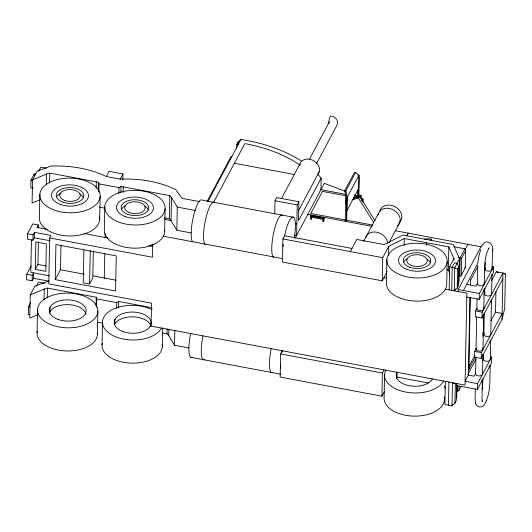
<?xml version="1.0" encoding="UTF-8"?>
<svg xmlns="http://www.w3.org/2000/svg" width="532" height="532" viewBox="0 0 532 532"><rect width="100%" height="100%" fill="white"/><g stroke="black" fill="none" stroke-linecap="round" stroke-linejoin="round"><path stroke-width="0.8" d="M482.73 244.993C486.707 237.518 494.667 245.179 492.446 251.403L492.087 269.458M31.202 265.82L26.706 274.273L26.6 279.712L32.153 280.75L33.463 278.289L33.569 272.85L32.259 275.317L32.153 280.75M38.251 228.062L38.311 224.956L32.758 223.919L27.518 233.774L27.405 239.214L32.957 240.251L34.274 237.791L34.381 232.351L50.999 235.477L49.689 237.944L48.771 283.875L151.534 303.167L151.075 326.136L465.034 385.082L466.863 293.218L445.424 289.189M30.65 302.575L28.449 306.711L28.289 314.478L29.772 314.758M35.777 174.163L34.294 173.884L30.976 180.135L30.816 187.909L33.037 188.321M48.492 281.102L34.913 286.183L30.264 294.928L29.799 318.063L37.18 314.964M199.367 201.575L181.951 198.31L175.72 189.558A75.438 43.345 1.1 0 0 120.199 179.131L106.307 176.524A75.438 43.345 1.1 0 0 50.786 166.097L37.227 171.138L32.558 179.922L32.093 203.058L40.213 199.646M31.448 239.713L30.796 272.331L49.403 275.822M32.957 240.251L33.07 234.818L34.381 232.351M34.267 175.44L34.294 173.884M35.312 269.365L35.863 241.9L46.377 243.875L45.825 271.34L35.312 269.365L37.932 264.437L38.384 241.814M37.087 332.646L37.553 309.511M39.847 194.506L39.388 217.641A30.178 17.337 1.1 0 0 71.188 235.949A30.178 17.337 1.1 0 0 99.404 216.564M44.063 299.775L44.276 289.029L47.454 288.098L96.272 297.262L96.751 298.884L96.585 307.15M46.357 184.77L46.57 174.03L49.749 173.093L98.566 182.257L99.045 183.879L98.879 192.145M47.262 298.013L47.454 288.098M49.556 183.015L49.749 173.093M49.941 311.912L50.035 307.163M55.235 279.632L55.933 244.567L116.269 255.892L115.564 290.957L55.235 279.632L60.482 269.771L60.967 245.305M83.89 250.18L83.238 282.798L89.589 283.988L92.807 277.93L93.346 251.024M89.589 283.988L90.254 250.559M96.172 188.448L96.305 181.838M96.086 306.352L96.272 297.262M98.38 191.347L98.566 182.257M97.403 334.595L97.861 311.453A30.178 17.337 1.1 0 0 53.486 294.994A30.178 17.337 1.1 0 0 51.77 324.992A30.178 17.337 1.1 0 0 97.861 311.453M99.697 219.59L100.156 196.448A30.178 17.337 1.1 0 0 55.78 179.989A30.178 17.337 1.1 0 0 54.065 209.987A30.178 17.337 1.1 0 0 100.156 196.448M102.031 344.842L102.49 321.7M104.784 206.695L104.325 229.837A30.178 17.337 1.1 0 0 134.802 248.151A30.178 17.337 1.1 0 0 164.607 230.27M104.279 278.289L104.777 253.458M105.09 237.738L105.17 233.595M114.972 319.353L114.879 324.101A18.467 10.613 1.1 0 1 134.363 316.886A18.467 10.613 1.1 0 1 150.928 326.628M116.621 308.42L116.741 302.635L118.696 301.478L152.052 307.735M118.915 193.415L119.035 187.63L120.99 186.473L169.808 195.636L171.504 197.485L177.282 207.094L176.817 230.23L191.068 232.91M118.583 307.263L118.696 301.478M120.877 192.258L120.99 186.473M122.826 179.763L122.945 173.977L109.053 171.364L106.307 176.524M123.138 192.677L123.251 186.892M152.711 244.108L152.451 257.235L49.689 237.944M162.34 346.784L162.719 327.779M164.634 231.779L165.093 208.637A30.178 17.337 1.1 0 0 120.717 192.185A30.178 17.337 1.1 0 0 119.002 222.183A30.178 17.337 1.1 0 0 165.093 208.637M188.774 347.915L174.523 345.235L168.75 335.632L167.048 333.783L167.148 328.823M176.817 230.23L171.045 220.627L169.342 218.778L169.808 195.636M168.75 335.632L168.883 329.015M171.504 197.485L171.045 220.627L164.953 219.483M174.523 345.235L174.822 330.359M230.582 159.021L230.615 157.372L231.959 156.528M236.733 148.315L236.813 144.431L237.997 142.197L240.93 139.444A121.954 70.071 1.1 0 1 301.285 160.95M237.97 143.746L237.997 142.197M274.731 213.957L274.997 200.744L276.68 197.578L298.891 201.748L298.512 220.74L321.175 178.127A121.954 70.071 1.1 0 0 317.571 174.104M281.993 352.357A21.666 4.954 -79.4 0 1 282.306 350.774L280.623 353.94L280.158 377.082L381.943 396.194L384.284 391.791M294.269 237.804A21.666 4.954 -79.4 0 0 293.159 217.089A21.666 4.954 -79.4 0 0 284.6 235.769L282.918 238.935L282.452 262.077L382.249 280.816L387.183 271.533M298.891 201.748L297.208 204.913L296.597 235.477L294.169 235.024M311.426 217.249L322.532 219.33L322.492 221.232L323.602 221.438L323.941 220.807L323.995 217.954L310.675 215.453L310.276 218.938L311.386 219.144L311.765 216.61L311.386 219.144M321.175 178.127L320.942 189.691L345.793 194.36M323.602 221.438L323.995 217.954M355.622 172.494L345.913 190.762L347.163 197.405L346.704 220.201L346.305 220.96L345.195 220.753L346.053 197.199L344.803 190.556L354.518 172.288L355.622 172.494L358.894 175.334L359.226 178.373L358.847 197.372L358.442 198.13L352.763 199.666M345.913 204.162L346.053 197.199L347.163 197.405L358.894 175.334L357.783 175.128M346.305 220.96L347.163 197.405M353.76 197.844L357.351 196.966L357.491 189.977M357.737 197.159L357.77 195.51M358.894 175.334L358.442 198.13L373.624 222.403M363.11 202.586L362.791 198.649L360.709 198.256M382.249 280.816L382.708 257.674L388.726 246.356L404.273 238.522L448.815 246.888L453.962 258.605L453.929 260.261M381.943 396.194L382.402 373.052L384.091 369.886M384.563 374.661L384.104 397.803A30.178 17.337 1.1 0 0 415.904 416.11A30.178 17.337 1.1 0 0 444.127 396.719M386.857 259.656L386.398 282.798A30.178 17.337 1.1 0 0 415.558 301.085A30.178 17.337 1.1 0 0 446.707 284.74L447.166 261.604A30.178 17.337 1.1 0 0 402.791 245.146A30.178 17.337 1.1 0 0 401.075 275.144A30.178 17.337 1.1 0 0 447.166 261.604M388.546 255.446L388.726 246.356M396.4 378.412A18.467 10.613 1.1 0 1 396.952 377.062L397.045 372.314A18.467 10.613 1.1 0 0 409.354 385.72A18.467 10.613 1.1 0 0 432.39 378.95M404.14 245.139L404.273 238.522M426.491 245.186L426.544 242.705M431.319 240.71L431.352 239.147A9.536 5.48 1.1 0 0 424.217 239.26M445.344 381.384L444.885 404.526L451.994 405.856L454.927 403.11L456.263 400.596L456.596 383.672M449.959 273.687L448.35 270.03L448.815 246.888M449.168 289.893L449.633 266.751L453.962 258.605M448.436 405.191L448.902 382.049M451.728 290.372L452.187 267.237L454.574 262.755L457.128 263.234L458.637 266.818L458.252 286.156L457.221 288.105L454.288 290.858L454.747 267.716L459.515 258.752L453.251 244.507L402.937 235.064L384.044 244.58L356.759 239.46L350.309 251.589M454.927 403.11L455.312 383.765L452.453 382.721L451.994 405.856L452.759 404.42M457.221 288.105L457.606 268.766L458.637 266.818M456.31 383.446L456.27 385.481L477.423 389.457L491.561 362.857L491.681 357.019L490.205 356.739M458.145 291.576L458.185 289.541L481.906 244.933L482.218 245.166M456.988 385.328L456.755 396.899L456.064 398.202M459.515 258.752L459.049 281.894L457.686 284.454M457.62 385.048L457.487 391.652L458.956 390.282L461.171 386.112M458.956 390.282L459.036 386.212M464.902 248.81L460.16 257.721L459.781 276.713L461.251 275.343L461.59 258.246L465.653 250.605L464.902 248.81L453.989 246.762M461.251 275.343L465.314 267.696L465.653 250.605M491.681 357.019L477.537 383.619L465.108 381.284L468.393 375.107L469.942 297.448M468.433 368.782A0.698 0.399 1.1 0 1 468.858 369.281L470.288 297.468M470.534 285.086L470.634 280.138A0.698 0.399 1.1 0 0 470.547 279.799M476.12 348.659L474.677 351.373L474.564 357.205L481.201 358.448L502.042 319.253L504.708 308.62L505.4 274L502.959 272.976L496.329 271.726L491.688 280.457M483.249 307.609A3.485 2.002 1.1 0 1 480.988 310.641A3.485 2.002 1.1 0 1 476.925 308.214L475.488 310.921L475.369 316.753L482.005 318.003L502.846 278.808M475.262 388.872L475.083 399.326L475.488 402.671M475.555 374.009L475.887 357.491M476.054 349.185L476.692 317.039M476.858 308.733L477.058 298.824M477.716 265.84L477.357 283.902C478.301 286.562 483.641 286.628 484.306 283.769L484.665 265.741C485.031 259.656 485.962 253.292 489.081 247.959L488.23 248.617M477.423 389.457L477.537 383.619M466.79 297.016L479.219 299.35L479.332 293.511L493.477 266.911L492 266.638M481.201 358.448L481.314 352.616L502.155 313.421L495.518 312.178L490.876 320.902M482.005 318.003L482.125 312.171L502.959 272.976L502.042 319.253M482.837 335.04L482.89 332.567M482.364 379.629L482.025 398.368L482.504 401.766L481.826 400.802M482.511 373.87L482.89 354.877M483.003 349.045L483.694 314.432M483.807 308.6L484.187 289.608M482.983 378.757L482.205 389.584M483.355 359.339L483.455 354.385M483.854 334.515L484.28 313.082M484.659 294.063L484.772 288.284M485.177 268.879L485.304 262.316M491.495 299.762L490.803 334.382A3.485 2.002 1.1 0 1 486.62 336.397A3.485 2.002 1.1 0 1 484.22 333.504M491.608 293.93L491.987 274.938M493.477 266.911L493.363 272.75L479.219 299.35M495.518 312.178L495.93 291.569M477.909 262.628L478.84 256.391L480.622 249.681M482.391 379.715L481.693 381.018M475.382 402.225C475.528 408.084 483.635 408.596 485.237 403.249C488.203 397.098 489.513 390.235 489.812 383.452L490.172 365.398A3.485 2.002 1.1 0 1 488.861 366.714M486.321 400.842L486.527 400.317M38.676 171.158L40.838 167.095L46.284 168.112M38.311 224.956L37.001 227.423L47.288 229.358M36.362 286.189L38.543 282.093L44.774 283.263M120.199 179.131L122.945 173.977M207.094 201.608L230.615 157.372M207.879 201.615L240.93 139.444M213.565 202.399L244.82 143.62L247.673 144.132A116.149 66.733 1.1 0 1 300.108 165.219M281.455 198.609L299.955 163.816M309.378 159.361L329.368 121.755M316.68 163.297L337.095 124.907C338.817 121.323 335.985 117.193 332.394 116.295M298.366 211.011L319.173 171.869M295.134 238.23L324.307 183.36L345.268 191.36M346.897 210.705L358.635 188.634M345.195 220.753L345.594 219.995L310.755 213.452L322.485 191.38L345.986 195.789M358.987 195.098L361.068 195.483L360.231 197.073L375.047 220.767M362.618 199.427L363.17 199.533L362.492 200.81L361.78 200.551L362.791 198.649M363.595 241.395L378.458 213.438M389.065 242.619L399.791 222.456M406.621 236.048L408.17 233.136M430.601 240.557L431.352 239.147M465.174 249.448L467.887 244.348M454.288 290.858L455.306 288.936M463.379 290.512L477.842 263.313M470.634 280.138L477.929 266.419M477.423 283.383L475.98 286.09L466.657 284.341M484.26 270.515L485.403 268.374A3.485 2.002 1.1 0 0 488.662 271.167A3.485 2.002 1.1 0 0 491.834 268.427M483.947 295.014L484.725 293.544M482.75 336.197L483.921 333.996M468.293 367.585L474.817 355.316M468.858 369.281L475.382 357.012M467.828 374.481L475.927 359.253M475.621 373.491L474.185 376.197L468.393 375.107M482.251 361.022L483.422 358.821M32.558 179.922L46.57 174.03M30.264 294.928L44.276 289.029M353.441 198.403L358.462 197.179L357.351 196.966M236.813 144.431L238.396 144.219M464.522 267.802L465.314 267.696M234.379 163.258L294.588 174.562M344.803 190.556L345.913 190.762M354.618 196.015L360.231 197.073L358.96 196.587M353.281 197.159L355.709 197.618M345.574 201.761L346.684 201.967M274.997 200.744L297.208 204.913M346.704 220.201L372.912 225.122M307.855 214.303L372.008 226.346M395.382 230.735L481.088 246.828M310.336 216.085L323.662 218.592M293.511 217.229L201.854 200.019A21.666 4.954 -79.4 0 0 193.555 215.819A21.666 4.954 -79.4 0 0 192.085 240.923L192.557 241.568M99.045 183.879L119.035 187.63M295.24 223.613L296.829 223.912M458.657 257.441L461.59 258.246M177.282 207.094L195.483 210.512M30.976 180.135L32.452 180.415M503.186 273.588L505.4 274M284.6 235.769L351.998 248.424M449.633 266.751L457.606 268.766M282.918 238.935L382.708 257.674M446.76 269.731L448.35 270.03M164.441 217.854L169.342 218.778M99.384 207.167L104.977 208.218M458.185 289.541L479.332 293.511M163.351 236.228L282.505 258.599M383.931 277.644L386.179 278.07M151.733 244.401L153.349 244.707M84.149 233.561L107.683 237.984M148.86 245.711L152.877 246.469M475.488 310.921L482.125 312.171M27.518 233.774L33.07 234.818M34.274 237.791L50.101 240.763M37.932 264.437L46.025 265.953M60.482 269.771L84.123 274.206M93.093 275.895L115.916 280.178M474.677 351.373L481.314 352.616M26.706 274.273L32.259 275.317M33.463 278.289L49.296 281.262M96.751 298.884L116.741 302.635M280.623 353.94L382.402 373.052M28.449 306.711L29.925 306.991M162.167 332.866L167.048 333.783M396.952 377.062L428.28 382.947M97.888 322.326L102.683 323.223M190.815 357.324L280.883 374.235M354.585 194.918L357.69 196.102M496.329 271.726L498.763 272.756M483.94 283.017L484.306 283.769M444.326 385.959L445.59 388.819M475.568 402.983L475.681 403.449M361.068 195.483L361.78 200.551M492.433 249.428L492.452 250.705M443.588 381.052A30.178 17.337 1.1 0 1 405.956 392.111A30.178 17.337 1.1 0 1 385.846 370.212M280.59 368.177A21.666 4.954 -79.4 0 1 280.583 364.187M161.515 328.091A30.178 17.337 1.1 0 1 120.059 338.266A30.178 17.337 1.1 0 1 107.185 313.029A30.178 17.337 1.1 0 1 152.125 309.69M192.138 357.278A21.666 4.954 -79.4 0 1 190.649 333.564M204.481 359.592A21.666 4.954 -79.4 0 1 202.998 335.885M272.683 372.4A21.666 4.954 -79.4 0 1 271.2 348.686M283.024 246.695A21.666 4.954 -79.4 0 1 283.23 244.447M403.748 261.95A13.785 7.92 1.1 0 1 407.512 258.519M427.588 259.543A13.785 7.92 1.1 0 1 430.361 262.808M484.02 289.089A3.485 2.002 1.1 0 1 483.309 291.037M491.821 274.426A3.485 2.002 1.1 0 1 491.109 276.374M483.721 358.329A3.485 2.002 1.1 0 0 486.122 361.221A3.485 2.002 1.1 0 0 490.305 359.206L490.684 340.214A3.485 2.002 1.1 0 1 489.806 341.644M482.338 373.358A3.485 2.002 1.1 0 1 478.773 375.931A3.485 2.002 1.1 0 1 475.927 372.998M365.823 237.199A11.604 9.124 28 0 1 377.813 232.477A11.604 9.124 28 0 1 387.582 243.21M378.086 215.008A11.604 9.124 28 0 1 393.594 209.994A11.604 9.124 28 0 1 397.477 225.674M379.768 211.836A11.604 9.124 28 0 1 395.276 206.822A11.604 9.124 28 0 1 399.16 222.502M273.661 257.441A21.666 4.954 -79.4 0 1 273.495 233.681A21.666 4.954 -79.4 0 1 282.406 215.141M205.458 244.634A21.666 4.954 -79.4 0 1 205.292 220.88A21.666 4.954 -79.4 0 1 214.203 202.333M162.207 344.517A30.178 17.337 1.1 0 1 131.856 363.15A30.178 17.337 1.1 0 1 102.23 343.339M97.369 333.085A30.178 17.337 1.1 0 1 66.254 350.94A30.178 17.337 1.1 0 1 37.293 331.143M56.731 196.8A13.785 7.92 1.1 0 1 60.502 193.362M79.986 193.994A13.785 7.92 1.1 0 1 83.351 197.658M121.675 208.99A13.785 7.92 1.1 0 1 125.439 205.558M144.923 206.183A13.785 7.92 1.1 0 1 148.288 209.847M299.622 165.233A10.447 8.206 28 0 1 312.73 160.258A10.447 8.206 28 0 1 318.136 173.745M491.442 293.418A3.485 2.002 1.1 0 1 487.877 295.992A3.485 2.002 1.1 0 1 485.024 293.059M482.717 354.365A3.485 2.002 1.1 0 1 482.012 356.314M491.322 299.25A3.485 2.002 1.1 0 1 490.617 301.198M483.522 313.913A3.485 2.002 1.1 0 1 482.817 315.862M482.837 348.533A3.485 2.002 1.1 0 1 479.272 351.107A3.485 2.002 1.1 0 1 476.419 348.174M328.976 123.663A4.176 1.057 -78.3 0 1 329.561 118.164A4.176 1.057 -78.3 0 1 331.363 116.335M49.39 313.255A18.467 10.613 1.1 0 1 68.216 304.63A18.467 10.613 1.1 0 1 85.991 314.432M407.259 269.511A18.467 10.613 1.1 0 0 435.469 261.225A18.467 10.613 1.1 0 0 408.31 251.151A18.467 10.613 1.1 0 0 407.259 269.511M409.733 267.257A13.785 7.92 1.1 0 0 430.787 261.072A13.785 7.92 1.1 0 0 410.518 253.558A13.785 7.92 1.1 0 0 409.733 267.257M122.892 331.556A18.467 10.613 1.1 0 0 151.101 323.27A18.467 10.613 1.1 0 0 123.943 313.195A18.467 10.613 1.1 0 0 122.892 331.556M57.955 319.36A18.467 10.613 1.1 0 0 86.164 311.074A18.467 10.613 1.1 0 0 59.005 301.006A18.467 10.613 1.1 0 0 57.955 319.36M60.249 204.355A18.467 10.613 1.1 0 0 88.458 196.069A18.467 10.613 1.1 0 0 61.3 186A18.467 10.613 1.1 0 0 60.249 204.355M125.186 216.551A18.467 10.613 1.1 0 0 153.396 208.265A18.467 10.613 1.1 0 0 126.237 198.19A18.467 10.613 1.1 0 0 125.186 216.551M127.66 214.296A13.785 7.92 1.1 0 0 148.714 208.112A13.785 7.92 1.1 0 0 128.445 200.591A13.785 7.92 1.1 0 0 127.66 214.296M62.723 202.107A13.785 7.92 1.1 0 0 83.777 195.922A13.785 7.92 1.1 0 0 63.501 188.401A13.785 7.92 1.1 0 0 62.723 202.107M411.588 265.568A10.274 5.905 1.1 0 0 427.282 260.959A10.274 5.905 1.1 0 0 412.167 255.36A10.274 5.905 1.1 0 0 411.588 265.568M129.515 212.607A10.274 5.905 1.1 0 0 145.209 207.999A10.274 5.905 1.1 0 0 130.101 202.393A10.274 5.905 1.1 0 0 129.515 212.607M64.578 200.418A10.274 5.905 1.1 0 0 80.272 195.809A10.274 5.905 1.1 0 0 65.157 190.203A10.274 5.905 1.1 0 0 64.578 200.418"/></g></svg>
